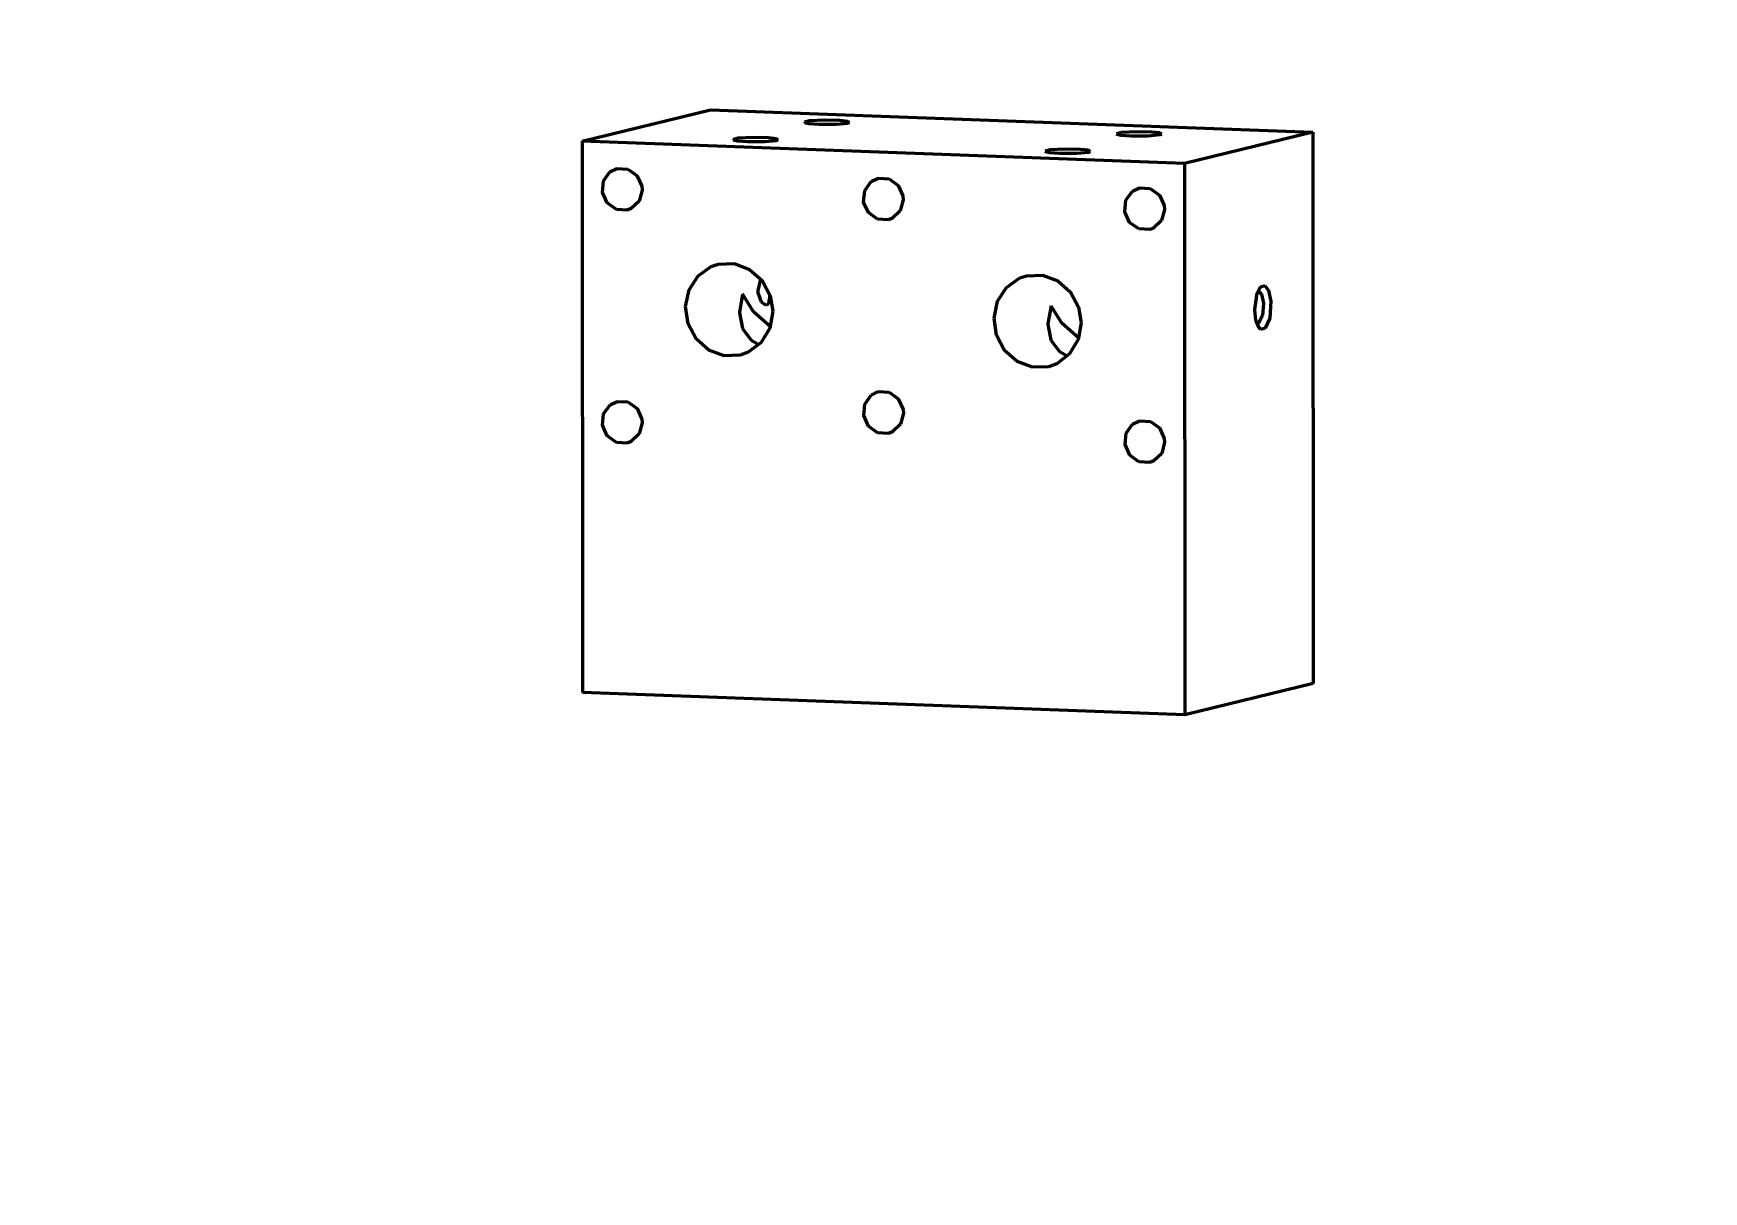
# Model space of a CAD drawing. Header units: millimetres. Extents: x 0 to 420, y 0 to 297.
# Drawn here: x 205.8 to 420, y 0 to 148.5 of the extents above; entities that cross this region are included whole.
import ezdxf

# ---------------------------------------------------------------- set-up
doc = ezdxf.new("R2010")
doc.units = ezdxf.units.MM
doc.linetypes.add('K5LT_BASIC', pattern=[0])
doc.layers.add('Системный слой (1)', color=7, linetype='Continuous', true_color=0x909090)

# ---------------------------------------------------------------- blocks, each defined once
blk = doc.blocks.new('U129')
at = {"layer": 'Системный слой (1)', "color": 5, "linetype": 'K5LT_BASIC', "lineweight": 60, "true_color": 0x0000ff}
for p, q in [((278.91, 129.6), (279.74, 130.75)), ((279.74, 130.75), (280.64, 131.19)), ((280.64, 131.19), (282.03, 131.11)), ((282.03, 131.11), (283.2, 130.27)), ((278.78, 128.12), (278.91, 129.6)), ((283.2, 130.27), (283.81, 128.91)), ((283.81, 128.91), (283.86, 128.42)), ((279.39, 126.76), (278.78, 128.12)), ((280.56, 125.92), (279.39, 126.76)), ((283.48, 127), (282.46, 126.03)), ((283.86, 128.42), (283.48, 127)), ((281.95, 125.84), (280.56, 125.92)), ((282.46, 126.03), (281.95, 125.84))]:
    blk.add_line(p, q, dxfattribs=at)
blk = doc.blocks.new('U130')
at = {"layer": 'Системный слой (1)', "color": 5, "linetype": 'K5LT_BASIC', "lineweight": 60, "true_color": 0x0000ff}
for p, q in [((278.92, 99.73), (279.76, 100.89)), ((279.76, 100.89), (280.66, 101.32)), ((280.66, 101.32), (282.05, 101.25)), ((282.05, 101.25), (283.22, 100.4)), ((278.79, 98.26), (278.92, 99.73)), ((283.22, 100.4), (283.83, 99.05)), ((283.87, 98.56), (283.49, 97.14)), ((283.83, 99.05), (283.87, 98.56)), ((279.4, 96.9), (278.79, 98.26)), ((280.57, 96.06), (279.4, 96.9)), ((283.49, 97.14), (282.47, 96.17)), ((281.96, 95.98), (280.57, 96.06)), ((282.47, 96.17), (281.96, 95.98))]:
    blk.add_line(p, q, dxfattribs=at)
blk = doc.blocks.new('U131')
at = {"layer": 'Системный слой (1)', "color": 5, "linetype": 'K5LT_BASIC', "lineweight": 60, "true_color": 0x0000ff}
for p, q in [((346.75, 128.26), (347.65, 128.7)), ((347.65, 128.7), (349.04, 128.62)), ((349.04, 128.62), (350.21, 127.77)), ((345.79, 125.63), (345.92, 127.1)), ((345.92, 127.1), (346.75, 128.26)), ((350.21, 127.77), (350.82, 126.42)), ((350.82, 126.42), (350.86, 125.93)), ((346.39, 124.27), (345.79, 125.63)), ((347.57, 123.43), (346.39, 124.27)), ((350.49, 124.51), (349.47, 123.54)), ((350.86, 125.93), (350.49, 124.51)), ((348.96, 123.35), (347.57, 123.43)), ((349.47, 123.54), (348.96, 123.35))]:
    blk.add_line(p, q, dxfattribs=at)
blk = doc.blocks.new('U132')
at = {"layer": 'Системный слой (1)', "color": 5, "linetype": 'K5LT_BASIC', "lineweight": 60, "true_color": 0x0000ff}
for p, q in [((346.77, 98.4), (347.67, 98.83)), ((347.67, 98.83), (349.05, 98.75)), ((349.05, 98.75), (350.23, 97.91)), ((345.8, 95.77), (345.93, 97.24)), ((345.93, 97.24), (346.77, 98.4)), ((350.23, 97.91), (350.83, 96.55)), ((350.83, 96.55), (350.88, 96.07)), ((346.41, 94.41), (345.8, 95.77)), ((347.58, 93.57), (346.41, 94.41)), ((350.5, 94.65), (349.48, 93.68)), ((350.88, 96.07), (350.5, 94.65)), ((348.97, 93.49), (347.58, 93.57)), ((349.48, 93.68), (348.97, 93.49))]:
    blk.add_line(p, q, dxfattribs=at)
blk = doc.blocks.new('U133')
at = {"layer": 'Системный слой (1)', "color": 5, "linetype": 'K5LT_BASIC', "lineweight": 60, "true_color": 0x0000ff}
for p, q in [((362.75, 115.18), (363.18, 115.99)), ((363.18, 115.99), (363.75, 116.17)), ((363.75, 116.17), (364.22, 115.55)), ((362.45, 113.1), (362.75, 115.18)), ((364.22, 115.55), (364.51, 114.17)), ((364.51, 114.17), (364.36, 112)), ((362.58, 111.73), (362.45, 113.1)), ((362.99, 110.75), (362.58, 111.73)), ((364.36, 112), (363.78, 110.7)), ((363.22, 110.55), (362.99, 110.75)), ((363.78, 110.7), (363.22, 110.55))]:
    blk.add_line(p, q, dxfattribs=at)
blk = doc.blocks.new('U134')
at = {"layer": 'Системный слой (1)', "color": 5, "linetype": 'K5LT_BASIC', "lineweight": 60, "true_color": 0x0000ff}
for p, q in [((362.87, 115.48), (362.87, 115.48)), ((362.87, 115.48), (363.3, 115.07)), ((363.3, 115.07), (363.55, 113.93)), ((363.55, 113.93), (363.42, 112.34)), ((363.42, 112.34), (362.93, 111.36)), ((362.93, 111.36), (362.71, 111.28)), ((362.71, 111.28), (362.71, 111.28))]:
    blk.add_line(p, q, dxfattribs=at)
blk = doc.blocks.new('U135')
at = {"layer": 'Системный слой (1)', "color": 5, "linetype": 'K5LT_BASIC', "lineweight": 60, "true_color": 0x0000ff}
for p, q in [((305.33, 137.28), (304.7, 137.13)), ((304.7, 137.13), (304.71, 137.08)), ((307.27, 137.38), (305.33, 137.28)), ((309.21, 137.34), (307.27, 137.38)), ((310.23, 137.22), (309.21, 137.34)), ((310.48, 137.08), (310.23, 137.22)), ((304.71, 137.08), (305.24, 136.94)), ((305.24, 136.94), (306.53, 136.85)), ((306.53, 136.85), (308.75, 136.85)), ((308.75, 136.85), (310.29, 137.01)), ((310.29, 137.01), (310.48, 137.08))]:
    blk.add_line(p, q, dxfattribs=at)
blk = doc.blocks.new('U136')
at = {"layer": 'Системный слой (1)', "color": 5, "linetype": 'K5LT_BASIC', "lineweight": 60, "true_color": 0x0000ff}
for p, q in [((336.2, 133.56), (335.57, 133.41)), ((335.57, 133.41), (335.58, 133.36)), ((335.58, 133.36), (336.11, 133.23)), ((336.11, 133.23), (337.4, 133.13)), ((338.14, 133.66), (336.2, 133.56)), ((337.4, 133.13), (339.62, 133.14)), ((340.08, 133.62), (338.14, 133.66)), ((339.62, 133.14), (341.16, 133.29)), ((341.1, 133.51), (340.08, 133.62)), ((341.35, 133.36), (341.1, 133.51)), ((341.16, 133.29), (341.35, 133.36))]:
    blk.add_line(p, q, dxfattribs=at)
blk = doc.blocks.new('U137')
at = {"layer": 'Системный слой (1)', "color": 5, "linetype": 'K5LT_BASIC', "lineweight": 60, "true_color": 0x0000ff}
for p, q in [((345.35, 135.79), (344.72, 135.64)), ((344.72, 135.64), (344.73, 135.59)), ((344.73, 135.59), (345.26, 135.46)), ((345.26, 135.46), (346.55, 135.36)), ((347.29, 135.89), (345.35, 135.79)), ((346.55, 135.36), (348.77, 135.36)), ((349.23, 135.85), (347.29, 135.89)), ((348.77, 135.36), (350.31, 135.52)), ((350.25, 135.74), (349.23, 135.85)), ((350.5, 135.59), (350.25, 135.74)), ((350.31, 135.52), (350.5, 135.59))]:
    blk.add_line(p, q, dxfattribs=at)
blk = doc.blocks.new('U138')
at = {"layer": 'Системный слой (1)', "color": 5, "linetype": 'K5LT_BASIC', "lineweight": 60, "true_color": 0x0000ff}
for p, q in [((296.18, 135.05), (295.56, 134.9)), ((298.13, 135.15), (296.18, 135.05)), ((300.06, 135.11), (298.13, 135.15)), ((301.08, 134.99), (300.06, 135.11)), ((301.33, 134.85), (301.08, 134.99)), ((295.56, 134.9), (295.56, 134.85)), ((295.56, 134.85), (296.09, 134.71)), ((296.09, 134.71), (297.39, 134.62)), ((297.39, 134.62), (299.6, 134.62)), ((299.6, 134.62), (301.15, 134.78)), ((301.15, 134.78), (301.33, 134.85))]:
    blk.add_line(p, q, dxfattribs=at)
blk = doc.blocks.new('U139')
at = {"layer": 'Системный слой (1)', "color": 5, "linetype": 'K5LT_BASIC', "lineweight": 60, "true_color": 0x0000ff}
for p, q in [((296.78, 115.01), (296.76, 115.06)), ((298.16, 112.81), (296.78, 115.01)), ((300.3, 110.91), (298.16, 112.81))]:
    blk.add_line(p, q, dxfattribs=at)
blk = doc.blocks.new('U140')
at = {"layer": 'Системный слой (1)', "color": 5, "linetype": 'K5LT_BASIC', "lineweight": 60, "true_color": 0x0000ff}
for p, q in [((298.74, 115.55), (299.1, 117.01)), ((298.75, 115.24), (298.74, 115.55)), ((299.19, 114.04), (298.75, 115.24)), ((299.78, 113.62), (299.19, 114.04)), ((300.08, 113.82), (299.78, 113.62)), ((300.26, 114.96), (300.08, 113.82))]:
    blk.add_line(p, q, dxfattribs=at)
blk = doc.blocks.new('U141')
at = {"layer": 'Системный слой (1)', "color": 5, "linetype": 'K5LT_BASIC', "lineweight": 60, "true_color": 0x0000ff}
for p, q in [((291.05, 117.41), (292.74, 118.61)), ((292.74, 118.61), (293.61, 118.9)), ((293.61, 118.9), (295.67, 118.98)), ((295.67, 118.98), (297.64, 118.25)), ((297.64, 118.25), (299.26, 116.82)), ((289.9, 115.62), (291.05, 117.41)), ((299.26, 116.82), (300.29, 114.87)), ((289.45, 113.48), (289.9, 115.62)), ((300.29, 114.87), (300.61, 112.87)), ((289.76, 111.28), (289.45, 113.48)), ((300.61, 112.87), (300.23, 110.71)), ((290.8, 109.33), (289.76, 111.28)), ((292.42, 107.89), (290.8, 109.33)), ((300.23, 110.71), (299.14, 108.88)), ((294.39, 107.16), (292.42, 107.89)), ((296.45, 107.24), (294.39, 107.16)), ((297.48, 107.62), (296.45, 107.24)), ((299.14, 108.88), (297.48, 107.62))]:
    blk.add_line(p, q, dxfattribs=at)
blk = doc.blocks.new('U142')
at = {"layer": 'Системный слой (1)', "color": 5, "linetype": 'K5LT_BASIC', "lineweight": 60, "true_color": 0x0000ff}
for p, q in [((296.76, 115.06), (296.35, 112.76)), ((296.35, 112.76), (296.35, 112.67)), ((296.35, 112.67), (296.73, 110.65)), ((296.73, 110.65), (297.84, 109.17)), ((297.84, 109.17), (298.87, 108.59))]:
    blk.add_line(p, q, dxfattribs=at)
blk = doc.blocks.new('U143')
at = {"layer": 'Системный слой (1)', "color": 5, "linetype": 'K5LT_BASIC', "lineweight": 60, "true_color": 0x0000ff}
for p, q in [((329.45, 114.15), (330.6, 115.94)), ((330.6, 115.94), (332.29, 117.14)), ((332.29, 117.14), (333.16, 117.43)), ((333.16, 117.43), (335.22, 117.51)), ((335.22, 117.51), (337.2, 116.78)), ((337.2, 116.78), (338.81, 115.34)), ((329, 112.01), (329.45, 114.15)), ((338.81, 115.34), (339.85, 113.39)), ((329.32, 109.81), (329, 112.01)), ((340.17, 111.39), (339.79, 109.24)), ((339.85, 113.39), (340.17, 111.39)), ((330.35, 107.86), (329.32, 109.81)), ((331.97, 106.42), (330.35, 107.86)), ((338.69, 107.4), (337.04, 106.15)), ((339.79, 109.24), (338.69, 107.4)), ((333.94, 105.69), (331.97, 106.42)), ((336, 105.77), (333.94, 105.69)), ((337.04, 106.15), (336, 105.77))]:
    blk.add_line(p, q, dxfattribs=at)
blk = doc.blocks.new('U144')
at = {"layer": 'Системный слой (1)', "color": 5, "linetype": 'K5LT_BASIC', "lineweight": 60, "true_color": 0x0000ff}
for p, q in [((336.34, 113.54), (336.32, 113.59)), ((337.71, 111.34), (336.34, 113.54)), ((339.86, 109.44), (337.71, 111.34))]:
    blk.add_line(p, q, dxfattribs=at)
blk = doc.blocks.new('U145')
at = {"layer": 'Системный слой (1)', "color": 5, "linetype": 'K5LT_BASIC', "lineweight": 60, "true_color": 0x0000ff}
for p, q in [((336.32, 113.59), (335.9, 111.29)), ((335.9, 111.29), (335.9, 111.2)), ((335.9, 111.2), (336.29, 109.18)), ((336.29, 109.18), (337.39, 107.7)), ((337.39, 107.7), (338.42, 107.12))]:
    blk.add_line(p, q, dxfattribs=at)
blk = doc.blocks.new('U146')
at = {"layer": 'Системный слой (1)', "color": 5, "linetype": 'K5LT_BASIC', "lineweight": 60, "true_color": 0x0000ff}
for p, q in [((312.41, 128.35), (313.25, 129.51)), ((313.25, 129.51), (314.15, 129.94)), ((314.15, 129.94), (315.54, 129.86)), ((315.54, 129.86), (316.71, 129.02)), ((316.71, 129.02), (317.32, 127.66)), ((312.28, 126.88), (312.41, 128.35)), ((312.89, 125.52), (312.28, 126.88)), ((317.36, 127.17), (316.98, 125.76)), ((317.32, 127.66), (317.36, 127.17)), ((314.06, 124.68), (312.89, 125.52)), ((315.45, 124.6), (314.06, 124.68)), ((315.96, 124.79), (315.45, 124.6)), ((316.98, 125.76), (315.96, 124.79))]:
    blk.add_line(p, q, dxfattribs=at)
blk = doc.blocks.new('U147')
at = {"layer": 'Системный слой (1)', "color": 5, "linetype": 'K5LT_BASIC', "lineweight": 60, "true_color": 0x0000ff}
for p, q in [((312.29, 99.5), (312.43, 100.98)), ((312.43, 100.98), (313.26, 102.13)), ((313.26, 102.13), (314.16, 102.57)), ((314.16, 102.57), (315.55, 102.49)), ((315.55, 102.49), (316.72, 101.65)), ((316.72, 101.65), (317.33, 100.29)), ((312.9, 98.14), (312.29, 99.5)), ((317.37, 99.8), (316.99, 98.38)), ((317.33, 100.29), (317.37, 99.8)), ((314.07, 97.3), (312.9, 98.14)), ((315.46, 97.22), (314.07, 97.3)), ((315.98, 97.41), (315.46, 97.22)), ((316.99, 98.38), (315.98, 97.41))]:
    blk.add_line(p, q, dxfattribs=at)

msp = doc.modelspace()

# ---------------------------------------------------------------- linework, layer by layer
at = {"layer": 'Системный слой (1)', "color": 5, "linetype": 'K5LT_BASIC', "lineweight": 60, "true_color": 0x0000ff}
for p, q in [((276.17, 134.68), (292.64, 138.69)), ((292.64, 138.69), (369.88, 135.82)), ((369.88, 135.82), (353.42, 131.81)), ((369.88, 135.82), (369.91, 65.14)), ((353.42, 131.81), (276.17, 134.68)), ((276.17, 134.68), (276.2, 64)), ((353.42, 131.81), (353.45, 61.13)), ((369.91, 65.14), (353.45, 61.13)), ((353.45, 61.13), (276.2, 64))]:
    msp.add_line(p, q, dxfattribs=at)

# ---------------------------------------------------------------- block references
at = {"layer": 'Системный слой (1)'}
for name in ['U135', 'U138', 'U137', 'U136', 'U129', 'U146', 'U131', 'U141', 'U140', 'U143', 'U133', 'U142', 'U139', 'U145', 'U144', 'U134', 'U130', 'U147', 'U132']:
    msp.add_blockref(name, (0, 0), dxfattribs=at)

doc.saveas('drawing.dxf')
